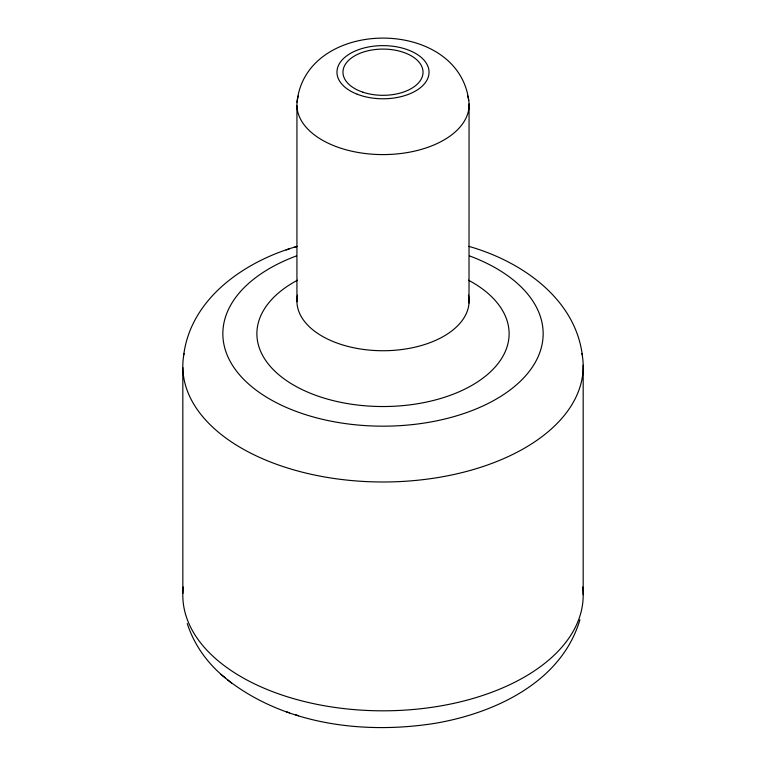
<?xml version="1.0" encoding="UTF-8"?>
<svg xmlns="http://www.w3.org/2000/svg" width="766" height="766" viewBox="0 0 766 766"><rect width="100%" height="100%" fill="white"/><g stroke="black" fill="none" stroke-linecap="round" stroke-linejoin="round"><path stroke-width="1.15" d="M296.93 301.699L296.94 105.804M469.012 303.02L469.06 103.984M297.045 102.175C305.739 17.513 457.79 16.603 468.725 100.356M183.725 354.811C191.203 297.706 245.551 260.995 297.179 246.355L294.163 247.341M579.91 619.742C561.516 682.19 494.807 713.098 435.28 723.286C364.377 734.546 285.278 724.914 227.368 679.672M286.111 249.975L289.404 248.893M468.821 246.355C520.449 260.995 574.797 297.706 582.275 354.811M286.293 711.748L289.577 712.82M295.571 714.745L298.539 715.722M187.268 623.534C194.076 644.943 207.864 663.921 225.309 677.939M220.962 674.358L231.543 683.109M583.175 365.2L583.185 594.646M182.825 367.623L182.844 593.439M468.466 295.13A86.079 49.694 0 0 1 383 350.732A86.079 49.694 0 0 1 297.534 295.13M468.466 280.184A126.112 72.808 0 0 1 473.378 384.503A126.112 72.808 0 0 1 292.622 384.503A126.112 72.808 0 0 1 297.534 280.184M581.93 353.471A200.185 115.58 0 0 1 383 481.986A200.185 115.58 0 0 1 184.07 353.471M469.587 255.94A160.151 92.456 0 0 1 504.028 394.27A160.151 92.456 0 0 1 261.972 394.27A160.151 92.456 0 0 1 296.413 255.94M582.677 586.995A200.185 115.58 0 0 1 383 710.819A200.185 115.58 0 0 1 183.323 586.995M467.71 96.066A86.079 49.694 0 0 1 383 154.588A86.079 49.694 0 0 1 298.29 96.066M362.979 92.217A40.033 23.114 0 0 0 423.033 72.205A40.033 23.114 0 0 0 362.979 52.184A40.033 23.114 0 0 0 362.979 92.217M357.195 94.218A46.046 26.58 0 0 0 428.922 74.101A46.046 26.58 0 0 0 362.883 48.296A46.046 26.58 0 0 0 357.195 94.218"/></g></svg>
